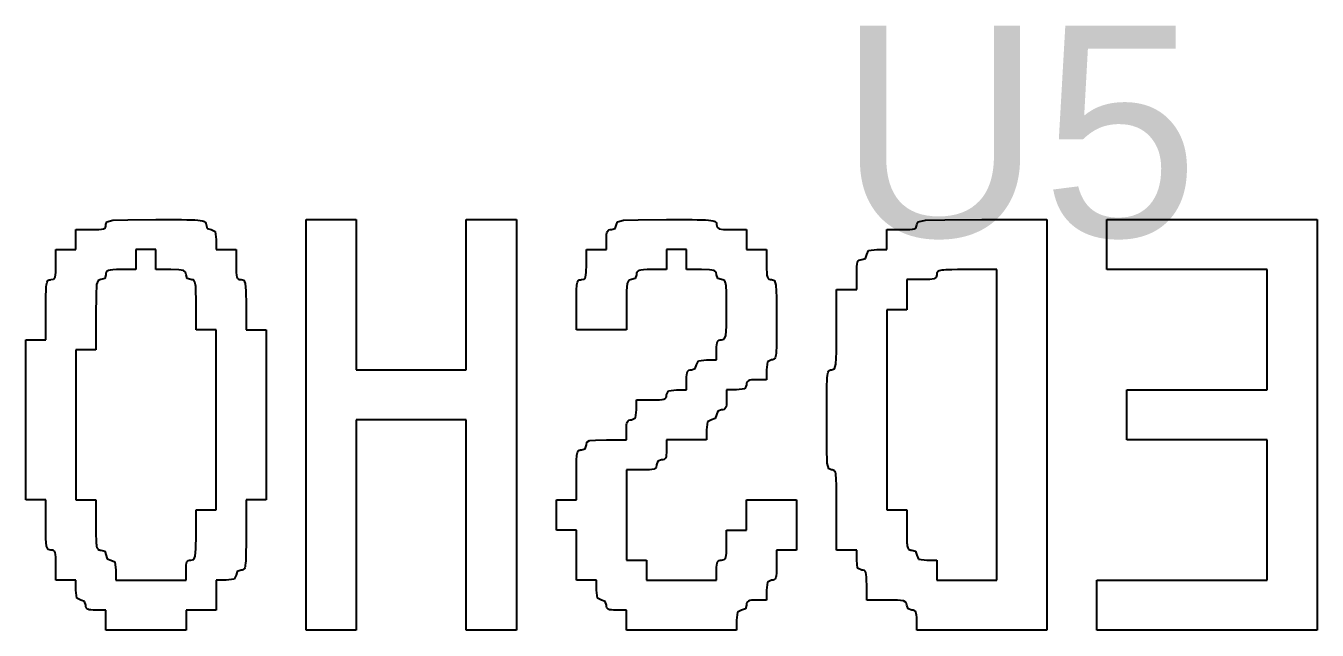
# Model space of a CAD drawing. Header units: millimetres. Extents: x 1.5 to 5.45, y 1.5 to 5.45.
# Drawn here: x 3.1867 to 3.4622, y 4.6185 to 4.7475 of the extents above; entities that cross this region are included whole.
import ezdxf

# ---------------------------------------------------------------- set-up
doc = ezdxf.new("R2010")
doc.units = ezdxf.units.MM
doc.header["$MEASUREMENT"] = 0
doc.layers.add('BottomOverlay', color=54, linetype='Continuous')
doc.layers.add('TopOverlay', color=2, linetype='Continuous')

# ---------------------------------------------------------------- blocks, each defined once
blk = doc.blocks.new('NATALIE_HEART_FIRE_4')
at = {"layer": 'BottomOverlay'}
for p, q in [((-0.05259, 0.11473), (-0.05259, 0.119)), ((-0.05259, 0.119), (-0.04939, 0.119)), ((-0.04939, 0.119), (-0.04843, 0.11901)), ((-0.04843, 0.11901), (-0.04769, 0.11904)), ((-0.04769, 0.11904), (-0.04713, 0.11909)), ((-0.04713, 0.11909), (-0.04672, 0.11918)), ((-0.04672, 0.11918), (-0.04645, 0.11932)), ((-0.04645, 0.11932), (-0.04629, 0.11951)), ((-0.04629, 0.11951), (-0.04621, 0.11976)), ((-0.04621, 0.11976), (-0.04619, 0.12007)), ((-0.04619, 0.12007), (-0.04597, 0.12068)), ((-0.04597, 0.12068), (-0.04472, 0.121)), ((-0.04472, 0.121), (-0.04153, 0.12112)), ((-0.04153, 0.12112), (-0.03551, 0.12114)), ((-0.03551, 0.12114), (-0.03286, 0.12114)), ((-0.03286, 0.12114), (-0.03137, 0.12114)), ((-0.03137, 0.12114), (-0.03007, 0.12113)), ((-0.03007, 0.12113), (-0.02895, 0.12111)), ((-0.02895, 0.12111), (-0.02801, 0.12109)), ((-0.02801, 0.12109), (-0.02722, 0.12106)), ((-0.02722, 0.12106), (-0.02658, 0.12102)), ((-0.02658, 0.12102), (-0.02606, 0.12097)), ((-0.02606, 0.12097), (-0.02566, 0.1209)), ((-0.02566, 0.1209), (-0.02535, 0.12082)), ((-0.02535, 0.12082), (-0.02513, 0.12073)), ((-0.02513, 0.12073), (-0.02499, 0.12062)), ((-0.02499, 0.12062), (-0.0249, 0.12049)), ((-0.0249, 0.12049), (-0.02485, 0.12034)), ((-0.02485, 0.12034), (-0.02483, 0.12007)), ((-0.02483, 0.12007), (-0.02457, 0.11927)), ((-0.02457, 0.11927), (-0.02377, 0.119)), ((-0.02377, 0.119), (-0.0229, 0.1186)), ((-0.0229, 0.1186), (-0.0227, 0.11687)), ((-0.00348, 0.03349), (-0.00348, 0.12114)), ((-0.00348, 0.12114), (0.00719, 0.12114)), ((0.00719, 0.12114), (0.00719, 0.08908)), ((0.03068, 0.08908), (0.03068, 0.12114)), ((0.03068, 0.12114), (0.04136, 0.12114)), ((0.04136, 0.12114), (0.04136, 0.03349)), ((0.06068, 0.11833), (0.06077, 0.1186)), ((0.06077, 0.1186), (0.06091, 0.1188)), ((0.06091, 0.1188), (0.0611, 0.11892)), ((0.0611, 0.11892), (0.06134, 0.11899)), ((0.06134, 0.11899), (0.06164, 0.119)), ((0.06164, 0.119), (0.06244, 0.11927)), ((0.06244, 0.11927), (0.06271, 0.12007)), ((0.06271, 0.12007), (0.06292, 0.12068)), ((0.06292, 0.12068), (0.06418, 0.121)), ((0.06418, 0.121), (0.06736, 0.12112)), ((0.06736, 0.12112), (0.07338, 0.12114)), ((0.07338, 0.12114), (0.07603, 0.12114)), ((0.07603, 0.12114), (0.07753, 0.12114)), ((0.07753, 0.12114), (0.07883, 0.12113)), ((0.07883, 0.12113), (0.07994, 0.12111)), ((0.07994, 0.12111), (0.08088, 0.12109)), ((0.08088, 0.12109), (0.08167, 0.12106)), ((0.08167, 0.12106), (0.08232, 0.12102)), ((0.08232, 0.12102), (0.08284, 0.12097)), ((0.08284, 0.12097), (0.08324, 0.1209)), ((0.08324, 0.1209), (0.08354, 0.12082)), ((0.08354, 0.12082), (0.08376, 0.12073)), ((0.08376, 0.12073), (0.08391, 0.12062)), ((0.08391, 0.12062), (0.084, 0.12049)), ((0.084, 0.12049), (0.08404, 0.12034)), ((0.08404, 0.12034), (0.08406, 0.12007)), ((0.08406, 0.12007), (0.08416, 0.11951)), ((0.08416, 0.11951), (0.08459, 0.11918)), ((0.08459, 0.11918), (0.08556, 0.11904)), ((0.08556, 0.11904), (0.08726, 0.119)), ((0.08726, 0.119), (0.09047, 0.119)), ((0.09047, 0.119), (0.09047, 0.11473)), ((0.12036, 0.11473), (0.12036, 0.119)), ((0.12036, 0.119), (0.12356, 0.119)), ((0.12356, 0.119), (0.12452, 0.11901)), ((0.12452, 0.11901), (0.12526, 0.11904)), ((0.12526, 0.11904), (0.12583, 0.11909)), ((0.12583, 0.11909), (0.12623, 0.11918)), ((0.12623, 0.11918), (0.1265, 0.11932)), ((0.1265, 0.11932), (0.12666, 0.11951)), ((0.12666, 0.11951), (0.12674, 0.11976)), ((0.12674, 0.11976), (0.12676, 0.12007)), ((0.12676, 0.12007), (0.12703, 0.12068)), ((0.12703, 0.12068), (0.12863, 0.121)), ((0.12863, 0.121), (0.13277, 0.12112)), ((0.13277, 0.12112), (0.14064, 0.12114)), ((0.14064, 0.12114), (0.15452, 0.12114)), ((0.15452, 0.12114), (0.15452, 0.03349)), ((0.16733, 0.11045), (0.16733, 0.12114)), ((0.16733, 0.12114), (0.21217, 0.12114)), ((0.21217, 0.12114), (0.21217, 0.03349)), ((-0.0227, 0.11687), (-0.0227, 0.11473)), ((0.06057, 0.11687), (0.06058, 0.11747)), ((0.06057, 0.11473), (0.06057, 0.11687)), ((0.06058, 0.11747), (0.06061, 0.11795)), ((0.06061, 0.11795), (0.06068, 0.11833)), ((-0.05686, 0.11152), (-0.05686, 0.11473)), ((-0.05686, 0.11473), (-0.05259, 0.11473)), ((-0.03551, 0.11473), (-0.03978, 0.11473)), ((-0.03978, 0.11473), (-0.03978, 0.11473)), ((-0.03978, 0.11473), (-0.03978, 0.11045)), ((-0.03551, 0.11045), (-0.03551, 0.11473)), ((-0.03551, 0.11473), (-0.03551, 0.11473)), ((-0.0227, 0.11473), (-0.01843, 0.11473)), ((-0.01843, 0.11473), (-0.01843, 0.11152)), ((0.0563, 0.11152), (0.0563, 0.11473)), ((0.0563, 0.11473), (0.06057, 0.11473)), ((0.07765, 0.11473), (0.07338, 0.11473)), ((0.07338, 0.11473), (0.07338, 0.11045)), ((0.07765, 0.11045), (0.07765, 0.11473)), ((0.09047, 0.11473), (0.09474, 0.11473)), ((0.09474, 0.11473), (0.09474, 0.11152)), ((0.11582, 0.11286), (0.11609, 0.11366)), ((0.11609, 0.11366), (0.11649, 0.11453)), ((0.11649, 0.11453), (0.11822, 0.11473)), ((0.11822, 0.11473), (0.12036, 0.11473)), ((-0.0569, 0.10982), (-0.05686, 0.11152)), ((-0.04565, 0.11028), (-0.04592, 0.11014)), ((-0.04525, 0.11037), (-0.04565, 0.11028)), ((-0.04565, 0.11028), (-0.04565, 0.11028)), ((-0.04469, 0.11042), (-0.04525, 0.11037)), ((-0.04525, 0.11037), (-0.04525, 0.11037)), ((-0.04394, 0.11045), (-0.04469, 0.11042)), ((-0.04469, 0.11042), (-0.04469, 0.11042)), ((-0.04298, 0.11045), (-0.04394, 0.11045)), ((-0.04394, 0.11045), (-0.04394, 0.11045)), ((-0.03978, 0.11045), (-0.04298, 0.11045)), ((-0.04298, 0.11045), (-0.04298, 0.11045)), ((-0.03978, 0.11045), (-0.03978, 0.11045)), ((-0.03231, 0.11045), (-0.03551, 0.11045)), ((-0.03551, 0.11045), (-0.03551, 0.11045)), ((-0.03061, 0.11042), (-0.03231, 0.11045)), ((-0.03231, 0.11045), (-0.03231, 0.11045)), ((-0.02964, 0.11028), (-0.03061, 0.11042)), ((-0.03061, 0.11042), (-0.03061, 0.11042)), ((-0.02921, 0.10995), (-0.02964, 0.11028)), ((-0.02964, 0.11028), (-0.02964, 0.11028)), ((-0.01843, 0.11152), (-0.01842, 0.11057)), ((-0.01842, 0.11057), (-0.0184, 0.10982)), ((0.05627, 0.10982), (0.0563, 0.11152)), ((0.06751, 0.11028), (0.06724, 0.11014)), ((0.06792, 0.11037), (0.06751, 0.11028)), ((0.06848, 0.11042), (0.06792, 0.11037)), ((0.06923, 0.11045), (0.06848, 0.11042)), ((0.07018, 0.11045), (0.06923, 0.11045)), ((0.07338, 0.11045), (0.07018, 0.11045)), ((0.08086, 0.11045), (0.07765, 0.11045)), ((0.08256, 0.11042), (0.08086, 0.11045)), ((0.08353, 0.11028), (0.08256, 0.11042)), ((0.08396, 0.10995), (0.08353, 0.11028)), ((0.09474, 0.11152), (0.09474, 0.11057)), ((0.09474, 0.11057), (0.09477, 0.10982)), ((0.11395, 0.10938), (0.11396, 0.11034)), ((0.11396, 0.11034), (0.11399, 0.11109)), ((0.11399, 0.11109), (0.11404, 0.11165)), ((0.11404, 0.11165), (0.11413, 0.11206)), ((0.11413, 0.11206), (0.11427, 0.11233)), ((0.11427, 0.11233), (0.11445, 0.11249)), ((0.11445, 0.11249), (0.1147, 0.11257)), ((0.1147, 0.11257), (0.11502, 0.11259)), ((0.11502, 0.11259), (0.11582, 0.11286)), ((0.13157, 0.1102), (0.13138, 0.11013)), ((0.13182, 0.11027), (0.13157, 0.1102)), ((0.13157, 0.1102), (0.13157, 0.1102)), ((0.13214, 0.11032), (0.13182, 0.11027)), ((0.13182, 0.11027), (0.13182, 0.11027)), ((0.13253, 0.11037), (0.13214, 0.11032)), ((0.13214, 0.11032), (0.13214, 0.11032)), ((0.133, 0.1104), (0.13253, 0.11037)), ((0.13253, 0.11037), (0.13253, 0.11037)), ((0.13357, 0.11042), (0.133, 0.1104)), ((0.133, 0.1104), (0.133, 0.1104)), ((0.13423, 0.11044), (0.13357, 0.11042)), ((0.13357, 0.11042), (0.13357, 0.11042)), ((0.13543, 0.11045), (0.13423, 0.11044)), ((0.13423, 0.11044), (0.13423, 0.11044)), ((0.13689, 0.11045), (0.13543, 0.11045)), ((0.13543, 0.11045), (0.13543, 0.11045)), ((0.14385, 0.11045), (0.13689, 0.11045)), ((0.13689, 0.11045), (0.13689, 0.11045)), ((0.14385, 0.04418), (0.14385, 0.11045)), ((0.14385, 0.11045), (0.14385, 0.11045)), ((0.2015, 0.11045), (0.16733, 0.11045)), ((0.2015, 0.0848), (0.2015, 0.11045)), ((-0.05887, 0.10721), (-0.05881, 0.10753)), ((-0.05881, 0.10753), (-0.05875, 0.10778)), ((-0.05875, 0.10778), (-0.05867, 0.10797)), ((-0.05867, 0.10797), (-0.05858, 0.10811)), ((-0.05858, 0.10811), (-0.05847, 0.10821)), ((-0.05847, 0.10821), (-0.05827, 0.10829)), ((-0.05827, 0.10829), (-0.05802, 0.10831)), ((-0.05802, 0.10831), (-0.05793, 0.10832)), ((-0.05793, 0.10832), (-0.05736, 0.10842)), ((-0.05736, 0.10842), (-0.05704, 0.10885)), ((-0.05704, 0.10885), (-0.0569, 0.10982)), ((-0.04785, 0.10815), (-0.04817, 0.10725)), ((-0.04725, 0.10832), (-0.04785, 0.10815)), ((-0.04785, 0.10815), (-0.04785, 0.10815)), ((-0.04645, 0.10858), (-0.04725, 0.10832)), ((-0.04725, 0.10832), (-0.04725, 0.10832)), ((-0.04619, 0.10938), (-0.04645, 0.10858)), ((-0.04645, 0.10858), (-0.04645, 0.10858)), ((-0.04617, 0.1097), (-0.04619, 0.10938)), ((-0.04619, 0.10938), (-0.04619, 0.10938)), ((-0.04609, 0.10995), (-0.04617, 0.1097)), ((-0.04617, 0.1097), (-0.04617, 0.1097)), ((-0.04592, 0.11014), (-0.04609, 0.10995)), ((-0.04609, 0.10995), (-0.04609, 0.10995)), ((-0.04592, 0.11014), (-0.04592, 0.11014)), ((-0.0291, 0.10938), (-0.02921, 0.10995)), ((-0.02921, 0.10995), (-0.02921, 0.10995)), ((-0.02884, 0.10858), (-0.0291, 0.10938)), ((-0.0291, 0.10938), (-0.0291, 0.10938)), ((-0.02804, 0.10832), (-0.02884, 0.10858)), ((-0.02884, 0.10858), (-0.02884, 0.10858)), ((-0.02786, 0.10831), (-0.02804, 0.10832)), ((-0.02804, 0.10832), (-0.02804, 0.10832)), ((-0.02771, 0.10829), (-0.02786, 0.10831)), ((-0.02786, 0.10831), (-0.02786, 0.10831)), ((-0.02757, 0.10825), (-0.02771, 0.10829)), ((-0.02771, 0.10829), (-0.02771, 0.10829)), ((-0.02745, 0.10818), (-0.02757, 0.10825)), ((-0.02757, 0.10825), (-0.02757, 0.10825)), ((-0.02735, 0.10808), (-0.02745, 0.10818)), ((-0.02745, 0.10818), (-0.02745, 0.10818)), ((-0.02726, 0.10794), (-0.02735, 0.10808)), ((-0.02735, 0.10808), (-0.02735, 0.10808)), ((-0.02719, 0.10775), (-0.02726, 0.10794)), ((-0.02726, 0.10794), (-0.02726, 0.10794)), ((-0.02713, 0.10751), (-0.02719, 0.10775)), ((-0.02719, 0.10775), (-0.02719, 0.10775)), ((-0.02708, 0.10722), (-0.02713, 0.10751)), ((-0.02713, 0.10751), (-0.02713, 0.10751)), ((-0.0184, 0.10982), (-0.01834, 0.10926)), ((-0.01834, 0.10926), (-0.01825, 0.10885)), ((-0.01825, 0.10885), (-0.01812, 0.10858)), ((-0.01812, 0.10858), (-0.01793, 0.10842)), ((-0.01793, 0.10842), (-0.01768, 0.10834)), ((-0.01768, 0.10834), (-0.01736, 0.10832)), ((-0.01736, 0.10832), (-0.01678, 0.10818)), ((-0.01678, 0.10818), (-0.01646, 0.10751)), ((-0.01646, 0.10751), (-0.01632, 0.10591)), ((0.05428, 0.10722), (0.05433, 0.10751)), ((0.05433, 0.10751), (0.05439, 0.10775)), ((0.05439, 0.10775), (0.05446, 0.10794)), ((0.05446, 0.10794), (0.05455, 0.10808)), ((0.05455, 0.10808), (0.05465, 0.10818)), ((0.05465, 0.10818), (0.05477, 0.10825)), ((0.05477, 0.10825), (0.0549, 0.10829)), ((0.0549, 0.10829), (0.05506, 0.10831)), ((0.05506, 0.10831), (0.05523, 0.10832)), ((0.05523, 0.10832), (0.0558, 0.10842)), ((0.0558, 0.10842), (0.05612, 0.10885)), ((0.05612, 0.10885), (0.05627, 0.10982)), ((0.065, 0.10751), (0.06487, 0.10591)), ((0.06532, 0.10818), (0.065, 0.10751)), ((0.06591, 0.10832), (0.06532, 0.10818)), ((0.06671, 0.10858), (0.06591, 0.10832)), ((0.06698, 0.10938), (0.06671, 0.10858)), ((0.067, 0.1097), (0.06698, 0.10938)), ((0.06708, 0.10995), (0.067, 0.1097)), ((0.06724, 0.11014), (0.06708, 0.10995)), ((0.08406, 0.10938), (0.08396, 0.10995)), ((0.08433, 0.10858), (0.08406, 0.10938)), ((0.08513, 0.10832), (0.08433, 0.10858)), ((0.08539, 0.1083), (0.08513, 0.10832)), ((0.0856, 0.10824), (0.08539, 0.1083)), ((0.08572, 0.10817), (0.0856, 0.10824)), ((0.08582, 0.10805), (0.08572, 0.10817)), ((0.08591, 0.10788), (0.08582, 0.10805)), ((0.08598, 0.10766), (0.08591, 0.10788)), ((0.08604, 0.10738), (0.08598, 0.10766)), ((0.09477, 0.10982), (0.09482, 0.10926)), ((0.09482, 0.10926), (0.09491, 0.10885)), ((0.09491, 0.10885), (0.09505, 0.10858)), ((0.09505, 0.10858), (0.09524, 0.10842)), ((0.09524, 0.10842), (0.09549, 0.10834)), ((0.09549, 0.10834), (0.0958, 0.10832)), ((0.0958, 0.10832), (0.0964, 0.10813)), ((0.0964, 0.10813), (0.09672, 0.10711)), ((0.11395, 0.10618), (0.11395, 0.10938)), ((0.12783, 0.10832), (0.12463, 0.10832)), ((0.12463, 0.10832), (0.12463, 0.10832)), ((0.12463, 0.10832), (0.12463, 0.1019)), ((0.12953, 0.10835), (0.12783, 0.10832)), ((0.12783, 0.10832), (0.12783, 0.10832)), ((0.1305, 0.10849), (0.12953, 0.10835)), ((0.12953, 0.10835), (0.12953, 0.10835)), ((0.13093, 0.10882), (0.1305, 0.10849)), ((0.1305, 0.10849), (0.1305, 0.10849)), ((0.13103, 0.10938), (0.13093, 0.10882)), ((0.13093, 0.10882), (0.13093, 0.10882)), ((0.13104, 0.10948), (0.13103, 0.10938)), ((0.13103, 0.10938), (0.13103, 0.10938)), ((0.13106, 0.10972), (0.13104, 0.10948)), ((0.13104, 0.10948), (0.13104, 0.10948)), ((0.13114, 0.10992), (0.13106, 0.10972)), ((0.13106, 0.10972), (0.13106, 0.10972)), ((0.13124, 0.11003), (0.13114, 0.10992)), ((0.13114, 0.10992), (0.13114, 0.10992)), ((0.13138, 0.11013), (0.13124, 0.11003)), ((0.13124, 0.11003), (0.13124, 0.11003)), ((0.13138, 0.11013), (0.13138, 0.11013)), ((-0.05899, 0.10392), (-0.05898, 0.10512)), ((-0.05898, 0.10512), (-0.05896, 0.10578)), ((-0.05896, 0.10578), (-0.05894, 0.10635)), ((-0.05894, 0.10635), (-0.05891, 0.10682)), ((-0.05891, 0.10682), (-0.05887, 0.10721)), ((-0.0483, 0.10501), (-0.04832, 0.10083)), ((-0.04817, 0.10725), (-0.0483, 0.10501)), ((-0.0483, 0.10501), (-0.0483, 0.10501)), ((-0.04817, 0.10725), (-0.04817, 0.10725)), ((-0.02704, 0.10685), (-0.02708, 0.10722)), ((-0.02708, 0.10722), (-0.02708, 0.10722)), ((-0.02702, 0.10642), (-0.02704, 0.10685)), ((-0.02704, 0.10685), (-0.02704, 0.10685)), ((-0.027, 0.10591), (-0.02702, 0.10642)), ((-0.02702, 0.10642), (-0.02702, 0.10642)), ((-0.02698, 0.10532), (-0.027, 0.10591)), ((-0.027, 0.10591), (-0.027, 0.10591)), ((-0.02697, 0.10463), (-0.02698, 0.10532)), ((-0.02698, 0.10532), (-0.02698, 0.10532)), ((-0.01632, 0.10591), (-0.0163, 0.10297)), ((0.05417, 0.10463), (0.05418, 0.10532)), ((0.05418, 0.10532), (0.05419, 0.10591)), ((0.05419, 0.10591), (0.05421, 0.10642)), ((0.05421, 0.10642), (0.05424, 0.10685)), ((0.05424, 0.10685), (0.05428, 0.10722)), ((0.06487, 0.10591), (0.06484, 0.10297)), ((0.08609, 0.10703), (0.08604, 0.10738)), ((0.08612, 0.10659), (0.08609, 0.10703)), ((0.08615, 0.10607), (0.08612, 0.10659)), ((0.08617, 0.10546), (0.08615, 0.10607)), ((0.08618, 0.10474), (0.08617, 0.10546)), ((0.08619, 0.10346), (0.08618, 0.10474)), ((0.09672, 0.10711), (0.09685, 0.10456)), ((0.10968, 0.09763), (0.10968, 0.10618)), ((0.10968, 0.10618), (0.11395, 0.10618)), ((-0.059, 0.10245), (-0.05899, 0.10392)), ((-0.059, 0.09549), (-0.059, 0.10245)), ((-0.02697, 0.10385), (-0.02697, 0.10463)), ((-0.02697, 0.10463), (-0.02697, 0.10463)), ((-0.02697, 0.10297), (-0.02697, 0.10385)), ((-0.02697, 0.10385), (-0.02697, 0.10385)), ((-0.02697, 0.09763), (-0.02697, 0.10297)), ((-0.02697, 0.10297), (-0.02697, 0.10297)), ((-0.0163, 0.10297), (-0.0163, 0.09763)), ((0.05417, 0.10385), (0.05417, 0.10463)), ((0.05417, 0.10297), (0.05417, 0.10385)), ((0.05417, 0.09763), (0.05417, 0.10297)), ((0.06484, 0.10297), (0.06484, 0.09763)), ((0.08619, 0.1019), (0.08619, 0.10346)), ((0.09685, 0.10456), (0.09687, 0.09977)), ((-0.04832, 0.10083), (-0.04832, 0.10083)), ((-0.04832, 0.10083), (-0.04832, 0.09335)), ((0.08617, 0.09835), (0.08619, 0.1019)), ((0.09687, 0.09977), (0.09687, 0.09766)), ((0.12463, 0.1019), (0.12036, 0.1019)), ((0.12036, 0.1019), (0.12036, 0.1019)), ((0.12036, 0.1019), (0.12036, 0.05915)), ((0.12463, 0.1019), (0.12463, 0.1019)), ((-0.0227, 0.09763), (-0.02697, 0.09763)), ((-0.02697, 0.09763), (-0.02697, 0.09763)), ((-0.0227, 0.05915), (-0.0227, 0.09763)), ((-0.0227, 0.09763), (-0.0227, 0.09763)), ((-0.0163, 0.09763), (-0.01202, 0.09763)), ((-0.01202, 0.09763), (-0.01202, 0.06129)), ((0.06484, 0.09763), (0.05417, 0.09763)), ((0.08572, 0.09564), (0.08604, 0.09643)), ((0.08604, 0.09643), (0.08617, 0.09835)), ((0.09686, 0.09647), (0.09685, 0.09543)), ((0.09687, 0.09766), (0.09686, 0.09647)), ((0.10966, 0.09283), (0.10968, 0.09763)), ((-0.06327, 0.06129), (-0.06327, 0.09549)), ((-0.06327, 0.09549), (-0.059, 0.09549)), ((0.08406, 0.09335), (0.08407, 0.09396)), ((0.08407, 0.09396), (0.0841, 0.09444)), ((0.0841, 0.09444), (0.08416, 0.09481)), ((0.08416, 0.09481), (0.08426, 0.09509)), ((0.08426, 0.09509), (0.0844, 0.09528)), ((0.0844, 0.09528), (0.08459, 0.09541)), ((0.08459, 0.09541), (0.08483, 0.09547)), ((0.08483, 0.09547), (0.08513, 0.09549)), ((0.08513, 0.09549), (0.08572, 0.09564)), ((0.09682, 0.09379), (0.09679, 0.09316)), ((0.09684, 0.09454), (0.09682, 0.09379)), ((0.09685, 0.09543), (0.09684, 0.09454)), ((-0.04832, 0.09335), (-0.05259, 0.09335)), ((-0.05259, 0.09335), (-0.05259, 0.09335)), ((-0.05259, 0.09335), (-0.05259, 0.06129)), ((-0.04832, 0.09335), (-0.04832, 0.09335)), ((0.07979, 0.09015), (0.08019, 0.09101)), ((0.08019, 0.09101), (0.08192, 0.09121)), ((0.08192, 0.09121), (0.08406, 0.09121)), ((0.08406, 0.09121), (0.08406, 0.09335)), ((0.0958, 0.09121), (0.09494, 0.09081)), ((0.09598, 0.09122), (0.0958, 0.09121)), ((0.09622, 0.09127), (0.09598, 0.09122)), ((0.09634, 0.09134), (0.09622, 0.09127)), ((0.09646, 0.09147), (0.09634, 0.09134)), ((0.09655, 0.09164), (0.09646, 0.09147)), ((0.09663, 0.09189), (0.09655, 0.09164)), ((0.09669, 0.09222), (0.09663, 0.09189)), ((0.09675, 0.09264), (0.09669, 0.09222)), ((0.09679, 0.09316), (0.09675, 0.09264)), ((0.10953, 0.09028), (0.10966, 0.09283)), ((0.00719, 0.08908), (0.03068, 0.08908)), ((0.0777, 0.08802), (0.07776, 0.0884)), ((0.07776, 0.0884), (0.07785, 0.08868)), ((0.07785, 0.08868), (0.07799, 0.08887)), ((0.07799, 0.08887), (0.07818, 0.08899)), ((0.07818, 0.08899), (0.07842, 0.08906)), ((0.07842, 0.08906), (0.07872, 0.08908)), ((0.07872, 0.08908), (0.07952, 0.08934)), ((0.07952, 0.08934), (0.07979, 0.09015)), ((0.09494, 0.09081), (0.09474, 0.08908)), ((0.09474, 0.08908), (0.09474, 0.08694)), ((0.10772, 0.08785), (0.10779, 0.08826)), ((0.10779, 0.08826), (0.10786, 0.08856)), ((0.10786, 0.08856), (0.10796, 0.08878)), ((0.10796, 0.08878), (0.10807, 0.08893)), ((0.10807, 0.08893), (0.1082, 0.08901)), ((0.1082, 0.08901), (0.10835, 0.08906)), ((0.10835, 0.08906), (0.10861, 0.08908)), ((0.10861, 0.08908), (0.10921, 0.08926)), ((0.10921, 0.08926), (0.10953, 0.09028)), ((0.07765, 0.08694), (0.07766, 0.08754)), ((0.07765, 0.0848), (0.07765, 0.08694)), ((0.07766, 0.08754), (0.0777, 0.08802)), ((0.09047, 0.08587), (0.09007, 0.085)), ((0.09048, 0.08617), (0.09047, 0.08587)), ((0.09055, 0.08641), (0.09048, 0.08617)), ((0.09067, 0.0866), (0.09055, 0.08641)), ((0.09087, 0.08674), (0.09067, 0.0866)), ((0.09114, 0.08684), (0.09087, 0.08674)), ((0.09152, 0.0869), (0.09114, 0.08684)), ((0.092, 0.08693), (0.09152, 0.0869)), ((0.0926, 0.08694), (0.092, 0.08693)), ((0.09474, 0.08694), (0.0926, 0.08694)), ((0.10758, 0.08495), (0.1076, 0.0859)), ((0.1076, 0.0859), (0.10763, 0.08669)), ((0.10763, 0.08669), (0.10767, 0.08733)), ((0.10767, 0.08733), (0.10772, 0.08785)), ((0.06698, 0.08052), (0.06698, 0.08266)), ((0.06698, 0.08266), (0.07018, 0.08266)), ((0.07018, 0.08266), (0.07114, 0.08267)), ((0.07114, 0.08267), (0.07188, 0.0827)), ((0.07188, 0.0827), (0.07245, 0.08275)), ((0.07245, 0.08275), (0.07285, 0.08284)), ((0.07285, 0.08284), (0.07312, 0.08298)), ((0.07312, 0.08298), (0.07328, 0.08316)), ((0.07328, 0.08316), (0.07336, 0.08341)), ((0.07336, 0.08341), (0.07338, 0.08373)), ((0.07338, 0.08373), (0.07378, 0.0846)), ((0.07378, 0.0846), (0.07552, 0.0848)), ((0.07552, 0.0848), (0.07765, 0.0848)), ((0.08833, 0.0848), (0.08619, 0.0848)), ((0.08619, 0.0848), (0.08619, 0.08266)), ((0.08619, 0.08266), (0.08619, 0.08206)), ((0.09007, 0.085), (0.08833, 0.0848)), ((0.10755, 0.08254), (0.10756, 0.08384)), ((0.10756, 0.08384), (0.10758, 0.08495)), ((0.1716, 0.07411), (0.1716, 0.0848)), ((0.1716, 0.0848), (0.2015, 0.0848)), ((0.06678, 0.07879), (0.06698, 0.08052)), ((0.08433, 0.08026), (0.08379, 0.07866)), ((0.08513, 0.08052), (0.08433, 0.08026)), ((0.08543, 0.08054), (0.08513, 0.08052)), ((0.08567, 0.08061), (0.08543, 0.08054)), ((0.08586, 0.08073), (0.08567, 0.08061)), ((0.08599, 0.08093), (0.08586, 0.08073)), ((0.08609, 0.0812), (0.08599, 0.08093)), ((0.08615, 0.08158), (0.08609, 0.0812)), ((0.08619, 0.08206), (0.08615, 0.08158)), ((0.10755, 0.08104), (0.10755, 0.08254)), ((0.10755, 0.07839), (0.10755, 0.08104)), ((0.03068, 0.07839), (0.00719, 0.07839)), ((0.00719, 0.07839), (0.00719, 0.03349)), ((0.03068, 0.03349), (0.03068, 0.07839)), ((0.06485, 0.07685), (0.06488, 0.07734)), ((0.06488, 0.07734), (0.06495, 0.07771)), ((0.06495, 0.07771), (0.06504, 0.07799)), ((0.06504, 0.07799), (0.06518, 0.07818)), ((0.06518, 0.07818), (0.06537, 0.0783)), ((0.06537, 0.0783), (0.06561, 0.07837)), ((0.06561, 0.07837), (0.06591, 0.07839)), ((0.06591, 0.07839), (0.06678, 0.07879)), ((0.08212, 0.07799), (0.08192, 0.07625)), ((0.08299, 0.07839), (0.08212, 0.07799)), ((0.08379, 0.07866), (0.08299, 0.07839)), ((0.10757, 0.07236), (0.10755, 0.07839)), ((0.06484, 0.07625), (0.06485, 0.07685)), ((0.06484, 0.07411), (0.06484, 0.07625)), ((0.08192, 0.07625), (0.08192, 0.07411)), ((0.05446, 0.0716), (0.05455, 0.07174)), ((0.05455, 0.07174), (0.05465, 0.07184)), ((0.05465, 0.07184), (0.05477, 0.07191)), ((0.05477, 0.07191), (0.0549, 0.07195)), ((0.0549, 0.07195), (0.05506, 0.07197)), ((0.05506, 0.07197), (0.05523, 0.07197)), ((0.05523, 0.07197), (0.05604, 0.07224)), ((0.05604, 0.07224), (0.0563, 0.07304)), ((0.0563, 0.07304), (0.05642, 0.07362)), ((0.05642, 0.07362), (0.05697, 0.07395)), ((0.05697, 0.07395), (0.05825, 0.07408)), ((0.05825, 0.07408), (0.06057, 0.07411)), ((0.06057, 0.07411), (0.06484, 0.07411)), ((0.07338, 0.07197), (0.07337, 0.07137)), ((0.08192, 0.07411), (0.07338, 0.07411)), ((0.07338, 0.07411), (0.07338, 0.07197)), ((0.10769, 0.06917), (0.10757, 0.07236)), ((0.2015, 0.07411), (0.1716, 0.07411)), ((0.2015, 0.04418), (0.2015, 0.07411)), ((0.05417, 0.06829), (0.05418, 0.06898)), ((0.05418, 0.06898), (0.05419, 0.06957)), ((0.05419, 0.06957), (0.05421, 0.07008)), ((0.05421, 0.07008), (0.05424, 0.07051)), ((0.05424, 0.07051), (0.05428, 0.07087)), ((0.05428, 0.07087), (0.05433, 0.07117)), ((0.05433, 0.07117), (0.05439, 0.07141)), ((0.05439, 0.07141), (0.05446, 0.0716)), ((0.07152, 0.06957), (0.07125, 0.06877)), ((0.07232, 0.06984), (0.07152, 0.06957)), ((0.07262, 0.06986), (0.07232, 0.06984)), ((0.07286, 0.06992), (0.07262, 0.06986)), ((0.07304, 0.07004), (0.07286, 0.06992)), ((0.07318, 0.07024), (0.07304, 0.07004)), ((0.07328, 0.07052), (0.07318, 0.07024)), ((0.07334, 0.07089), (0.07328, 0.07052)), ((0.07337, 0.07137), (0.07334, 0.07089)), ((0.10801, 0.06792), (0.10769, 0.06917)), ((0.05417, 0.06751), (0.05417, 0.06829)), ((0.05417, 0.06663), (0.05417, 0.06751)), ((0.05417, 0.06129), (0.05417, 0.06663)), ((0.06805, 0.0677), (0.06484, 0.0677)), ((0.06484, 0.0677), (0.06484, 0.04846)), ((0.06975, 0.06773), (0.06805, 0.0677)), ((0.07072, 0.06788), (0.06975, 0.06773)), ((0.07115, 0.0682), (0.07072, 0.06788)), ((0.07125, 0.06877), (0.07115, 0.0682)), ((0.10861, 0.0677), (0.10801, 0.06792)), ((0.10871, 0.0677), (0.10861, 0.0677)), ((0.10895, 0.06767), (0.10871, 0.0677)), ((0.10909, 0.06761), (0.10895, 0.06767)), ((0.10921, 0.06752), (0.10909, 0.06761)), ((0.10932, 0.06737), (0.10921, 0.06752)), ((0.1094, 0.06715), (0.10932, 0.06737)), ((0.10947, 0.06687), (0.1094, 0.06715)), ((0.10953, 0.0665), (0.10947, 0.06687)), ((0.10958, 0.06603), (0.10953, 0.0665)), ((0.10961, 0.06545), (0.10958, 0.06603)), ((0.10964, 0.06476), (0.10961, 0.06545)), ((0.10966, 0.06394), (0.10964, 0.06476)), ((0.10967, 0.06298), (0.10966, 0.06394)), ((-0.059, 0.06129), (-0.06327, 0.06129)), ((-0.059, 0.05594), (-0.059, 0.06129)), ((-0.05259, 0.06129), (-0.05259, 0.06129)), ((-0.05259, 0.06129), (-0.04832, 0.06129)), ((-0.04832, 0.06129), (-0.04832, 0.06129)), ((-0.04832, 0.06129), (-0.04832, 0.05594)), ((-0.01202, 0.06129), (-0.0163, 0.06129)), ((-0.0163, 0.06129), (-0.0163, 0.05316)), ((0.0499, 0.05487), (0.0499, 0.06129)), ((0.0499, 0.06129), (0.05417, 0.06129)), ((0.09047, 0.05487), (0.09047, 0.06129)), ((0.09047, 0.06129), (0.10114, 0.06129)), ((0.10114, 0.06129), (0.10114, 0.0506)), ((0.10968, 0.06187), (0.10967, 0.06298)), ((0.10968, 0.05989), (0.10968, 0.06187)), ((-0.02697, 0.0538), (-0.02697, 0.05915)), ((-0.02697, 0.05915), (-0.02697, 0.05915)), ((-0.02697, 0.05915), (-0.0227, 0.05915)), ((-0.0227, 0.05915), (-0.0227, 0.05915)), ((0.10968, 0.0506), (0.10968, 0.05989)), ((0.12036, 0.05915), (0.12036, 0.05915)), ((0.12036, 0.05915), (0.12463, 0.05915)), ((0.12463, 0.05915), (0.12463, 0.05915)), ((0.12463, 0.05915), (0.12463, 0.05487)), ((-0.05897, 0.053), (-0.059, 0.05594)), ((-0.04832, 0.05594), (-0.04832, 0.05594)), ((-0.04832, 0.05594), (-0.04832, 0.05506)), ((-0.05884, 0.0514), (-0.05897, 0.053)), ((-0.04832, 0.05506), (-0.04832, 0.05506)), ((-0.04832, 0.05506), (-0.04832, 0.05428)), ((-0.04832, 0.05428), (-0.04832, 0.05428)), ((-0.04832, 0.05428), (-0.04831, 0.0536)), ((-0.04831, 0.0536), (-0.04831, 0.0536)), ((-0.04831, 0.0536), (-0.0483, 0.053)), ((-0.0483, 0.053), (-0.0483, 0.053)), ((-0.0483, 0.053), (-0.04828, 0.05249)), ((-0.04828, 0.05249), (-0.04828, 0.05249)), ((-0.04828, 0.05249), (-0.04825, 0.05206)), ((-0.027, 0.05086), (-0.02697, 0.0538)), ((-0.02697, 0.0538), (-0.02697, 0.0538)), ((-0.0163, 0.05316), (-0.0163, 0.05144)), ((0.05417, 0.05487), (0.0499, 0.05487)), ((0.05417, 0.04418), (0.05417, 0.05487)), ((0.08619, 0.05167), (0.08619, 0.05487)), ((0.08619, 0.05487), (0.09047, 0.05487)), ((0.12463, 0.05487), (0.12463, 0.05487)), ((0.12463, 0.05487), (0.12463, 0.05418)), ((0.12463, 0.05418), (0.12463, 0.05418)), ((0.12463, 0.05418), (0.12463, 0.05356)), ((0.12463, 0.05356), (0.12463, 0.05356)), ((0.12463, 0.05356), (0.12464, 0.05302)), ((0.12464, 0.05302), (0.12464, 0.05302)), ((0.12464, 0.05302), (0.12466, 0.05255)), ((0.12466, 0.05255), (0.12466, 0.05255)), ((0.12466, 0.05255), (0.12468, 0.05214)), ((-0.05852, 0.05073), (-0.05884, 0.0514)), ((-0.05793, 0.0506), (-0.05852, 0.05073)), ((-0.05761, 0.05058), (-0.05793, 0.0506)), ((-0.05736, 0.0505), (-0.05761, 0.05058)), ((-0.05718, 0.05033), (-0.05736, 0.0505)), ((-0.05704, 0.05006), (-0.05718, 0.05033)), ((-0.05695, 0.04966), (-0.05704, 0.05006)), ((-0.0569, 0.04909), (-0.05695, 0.04966)), ((-0.04825, 0.05206), (-0.04825, 0.05206)), ((-0.04825, 0.05206), (-0.04821, 0.0517)), ((-0.04821, 0.0517), (-0.04821, 0.0517)), ((-0.04821, 0.0517), (-0.04816, 0.0514)), ((-0.04816, 0.0514), (-0.04816, 0.0514)), ((-0.04816, 0.0514), (-0.0481, 0.05116)), ((-0.0481, 0.05116), (-0.0481, 0.05116)), ((-0.0481, 0.05116), (-0.04803, 0.05097)), ((-0.04803, 0.05097), (-0.04803, 0.05097)), ((-0.04803, 0.05097), (-0.04794, 0.05083)), ((-0.04794, 0.05083), (-0.04794, 0.05083)), ((-0.04794, 0.05083), (-0.04784, 0.05073)), ((-0.04784, 0.05073), (-0.04784, 0.05073)), ((-0.04784, 0.05073), (-0.04772, 0.05066)), ((-0.04772, 0.05066), (-0.04772, 0.05066)), ((-0.04772, 0.05066), (-0.04759, 0.05062)), ((-0.04759, 0.05062), (-0.04759, 0.05062)), ((-0.04759, 0.05062), (-0.04743, 0.0506)), ((-0.04743, 0.0506), (-0.04743, 0.0506)), ((-0.04743, 0.0506), (-0.04725, 0.0506)), ((-0.04725, 0.0506), (-0.04725, 0.0506)), ((-0.04725, 0.0506), (-0.04645, 0.05033)), ((-0.04645, 0.05033), (-0.04645, 0.05033)), ((-0.04645, 0.05033), (-0.04592, 0.04873)), ((-0.02713, 0.04926), (-0.027, 0.05086)), ((-0.027, 0.05086), (-0.027, 0.05086)), ((-0.01632, 0.04963), (-0.01634, 0.04891)), ((-0.01631, 0.05047), (-0.01632, 0.04963)), ((-0.0163, 0.05144), (-0.01631, 0.05047)), ((0.08602, 0.04899), (0.08616, 0.04996)), ((0.08616, 0.04996), (0.08619, 0.05167)), ((0.10114, 0.0506), (0.09687, 0.0506)), ((0.09687, 0.0506), (0.09687, 0.04739)), ((0.11395, 0.0506), (0.10968, 0.0506)), ((0.11395, 0.04846), (0.11395, 0.0506)), ((0.12468, 0.05214), (0.12468, 0.05214)), ((0.12468, 0.05214), (0.12471, 0.0518)), ((0.12471, 0.0518), (0.12471, 0.0518)), ((0.12471, 0.0518), (0.12475, 0.05151)), ((0.12475, 0.05151), (0.12475, 0.05151)), ((0.12475, 0.05151), (0.1248, 0.05126)), ((0.1248, 0.05126), (0.1248, 0.05126)), ((0.1248, 0.05126), (0.12486, 0.05107)), ((0.12486, 0.05107), (0.12486, 0.05107)), ((0.12486, 0.05107), (0.12493, 0.05092)), ((0.12493, 0.05092), (0.12493, 0.05092)), ((0.12493, 0.05092), (0.12502, 0.0508)), ((0.12502, 0.0508), (0.12502, 0.0508)), ((0.12502, 0.0508), (0.12512, 0.05071)), ((0.12512, 0.05071), (0.12512, 0.05071)), ((0.12512, 0.05071), (0.12523, 0.05066)), ((0.12523, 0.05066), (0.12523, 0.05066)), ((0.12523, 0.05066), (0.12537, 0.05062)), ((0.12537, 0.05062), (0.12537, 0.05062)), ((0.12537, 0.05062), (0.12552, 0.0506)), ((0.12552, 0.0506), (0.12552, 0.0506)), ((0.12552, 0.0506), (0.1257, 0.0506)), ((0.1257, 0.0506), (0.1257, 0.0506)), ((0.1257, 0.0506), (0.1265, 0.05033)), ((0.1265, 0.05033), (0.1265, 0.05033)), ((0.1265, 0.05033), (0.12676, 0.04953)), ((-0.05687, 0.04835), (-0.0569, 0.04909)), ((-0.05686, 0.04739), (-0.05687, 0.04835)), ((-0.05686, 0.04418), (-0.05686, 0.04739)), ((-0.04592, 0.04873), (-0.04592, 0.04873)), ((-0.04592, 0.04873), (-0.04512, 0.04846)), ((-0.04512, 0.04846), (-0.04512, 0.04846)), ((-0.04512, 0.04846), (-0.04425, 0.04806)), ((-0.04425, 0.04806), (-0.04425, 0.04806)), ((-0.04425, 0.04806), (-0.04405, 0.04632)), ((-0.0291, 0.04693), (-0.02906, 0.04741)), ((-0.0291, 0.04632), (-0.0291, 0.04693)), ((-0.0291, 0.04693), (-0.0291, 0.04693)), ((-0.02906, 0.04741), (-0.029, 0.04778)), ((-0.02906, 0.04741), (-0.02906, 0.04741)), ((-0.029, 0.04778), (-0.02891, 0.04806)), ((-0.029, 0.04778), (-0.029, 0.04778)), ((-0.02891, 0.04806), (-0.02877, 0.04825)), ((-0.02891, 0.04806), (-0.02891, 0.04806)), ((-0.02877, 0.04825), (-0.02858, 0.04838)), ((-0.02877, 0.04825), (-0.02877, 0.04825)), ((-0.02858, 0.04838), (-0.02834, 0.04844)), ((-0.02858, 0.04838), (-0.02858, 0.04838)), ((-0.02834, 0.04844), (-0.02804, 0.04846)), ((-0.02834, 0.04844), (-0.02834, 0.04844)), ((-0.02804, 0.04846), (-0.02745, 0.04859)), ((-0.02804, 0.04846), (-0.02804, 0.04846)), ((-0.02745, 0.04859), (-0.02713, 0.04926)), ((-0.02745, 0.04859), (-0.02745, 0.04859)), ((-0.02713, 0.04926), (-0.02713, 0.04926)), ((-0.01651, 0.04706), (-0.01658, 0.04681)), ((-0.01645, 0.04739), (-0.01651, 0.04706)), ((-0.0164, 0.0478), (-0.01645, 0.04739)), ((-0.01636, 0.04831), (-0.0164, 0.0478)), ((-0.01634, 0.04891), (-0.01636, 0.04831)), ((0.06484, 0.04846), (0.06911, 0.04846)), ((0.06911, 0.04846), (0.06911, 0.04418)), ((0.08406, 0.04632), (0.08407, 0.04693)), ((0.08407, 0.04693), (0.0841, 0.04741)), ((0.0841, 0.04741), (0.08416, 0.04778)), ((0.08416, 0.04778), (0.08426, 0.04806)), ((0.08426, 0.04806), (0.0844, 0.04825)), ((0.0844, 0.04825), (0.08459, 0.04838)), ((0.08459, 0.04838), (0.08483, 0.04844)), ((0.08483, 0.04844), (0.08513, 0.04846)), ((0.08513, 0.04846), (0.08569, 0.04856)), ((0.08569, 0.04856), (0.08602, 0.04899)), ((0.09687, 0.04739), (0.09686, 0.04643)), ((0.11415, 0.04672), (0.11395, 0.04846)), ((0.12676, 0.04953), (0.12676, 0.04953)), ((0.12676, 0.04953), (0.12716, 0.04866)), ((0.12716, 0.04866), (0.12716, 0.04866)), ((0.12716, 0.04866), (0.1289, 0.04846)), ((0.1289, 0.04846), (0.1289, 0.04846)), ((0.1289, 0.04846), (0.13103, 0.04846)), ((0.13103, 0.04846), (0.13103, 0.04846)), ((0.13103, 0.04846), (0.13103, 0.04418)), ((-0.05259, 0.04418), (-0.05686, 0.04418)), ((-0.05259, 0.04205), (-0.05259, 0.04418)), ((-0.04405, 0.04632), (-0.04405, 0.04632)), ((-0.04405, 0.04632), (-0.04405, 0.04418)), ((-0.04405, 0.04418), (-0.04405, 0.04418)), ((-0.04405, 0.04418), (-0.0291, 0.04418)), ((-0.0291, 0.04418), (-0.0291, 0.04632)), ((-0.0291, 0.04632), (-0.0291, 0.04632)), ((-0.0291, 0.04418), (-0.0291, 0.04418)), ((-0.02056, 0.04418), (-0.0227, 0.04418)), ((-0.0227, 0.04418), (-0.0227, 0.03777)), ((-0.01883, 0.04438), (-0.02056, 0.04418)), ((-0.01843, 0.04525), (-0.01883, 0.04438)), ((-0.01816, 0.04605), (-0.01843, 0.04525)), ((-0.01736, 0.04632), (-0.01816, 0.04605)), ((-0.0171, 0.04634), (-0.01736, 0.04632)), ((-0.01689, 0.0464), (-0.0171, 0.04634)), ((-0.01677, 0.04649), (-0.01689, 0.0464)), ((-0.01666, 0.04662), (-0.01677, 0.04649)), ((-0.01658, 0.04681), (-0.01666, 0.04662)), ((0.05844, 0.04418), (0.05417, 0.04418)), ((0.05844, 0.04205), (0.05844, 0.04418)), ((0.06911, 0.04418), (0.08406, 0.04418)), ((0.08406, 0.04418), (0.08406, 0.04632)), ((0.0958, 0.04418), (0.09494, 0.04378)), ((0.09612, 0.0442), (0.0958, 0.04418)), ((0.09637, 0.04428), (0.09612, 0.0442)), ((0.09656, 0.04445), (0.09637, 0.04428)), ((0.09669, 0.04472), (0.09656, 0.04445)), ((0.09678, 0.04512), (0.09669, 0.04472)), ((0.09684, 0.04569), (0.09678, 0.04512)), ((0.09686, 0.04643), (0.09684, 0.04569)), ((0.11502, 0.04632), (0.11415, 0.04672)), ((0.11534, 0.0463), (0.11502, 0.04632)), ((0.11559, 0.04622), (0.11534, 0.0463)), ((0.11578, 0.04606), (0.11559, 0.04622)), ((0.11591, 0.04579), (0.11578, 0.04606)), ((0.116, 0.04538), (0.11591, 0.04579)), ((0.11605, 0.04482), (0.116, 0.04538)), ((0.11608, 0.04407), (0.11605, 0.04482)), ((0.11609, 0.04312), (0.11608, 0.04407)), ((0.13103, 0.04418), (0.13103, 0.04418)), ((0.13103, 0.04418), (0.14385, 0.04418)), ((0.14385, 0.04418), (0.14385, 0.04418)), ((0.1652, 0.03349), (0.1652, 0.04418)), ((0.1652, 0.04418), (0.2015, 0.04418)), ((-0.05239, 0.04031), (-0.05259, 0.04205)), ((0.05864, 0.04031), (0.05844, 0.04205)), ((0.09494, 0.04378), (0.09474, 0.04205)), ((0.09474, 0.04205), (0.09474, 0.03991)), ((0.11609, 0.03991), (0.11609, 0.04312)), ((-0.05153, 0.03991), (-0.05239, 0.04031)), ((-0.05072, 0.03964), (-0.05153, 0.03991)), ((-0.05046, 0.03884), (-0.05072, 0.03964)), ((-0.05044, 0.03854), (-0.05046, 0.03884)), ((0.05951, 0.03991), (0.05864, 0.04031)), ((0.06031, 0.03964), (0.05951, 0.03991)), ((0.06057, 0.03884), (0.06031, 0.03964)), ((0.06059, 0.03854), (0.06057, 0.03884)), ((0.09047, 0.03884), (0.0902, 0.03804)), ((0.09048, 0.03914), (0.09047, 0.03884)), ((0.09055, 0.03938), (0.09048, 0.03914)), ((0.09067, 0.03957), (0.09055, 0.03938)), ((0.09087, 0.03971), (0.09067, 0.03957)), ((0.09114, 0.0398), (0.09087, 0.03971)), ((0.09152, 0.03987), (0.09114, 0.0398)), ((0.092, 0.0399), (0.09152, 0.03987)), ((0.0926, 0.03991), (0.092, 0.0399)), ((0.09474, 0.03991), (0.0926, 0.03991)), ((0.12036, 0.03991), (0.11609, 0.03991)), ((0.12268, 0.03988), (0.12036, 0.03991)), ((0.12396, 0.03974), (0.12268, 0.03988)), ((0.12451, 0.03942), (0.12396, 0.03974)), ((0.12463, 0.03884), (0.12451, 0.03942)), ((0.1249, 0.03804), (0.12463, 0.03884)), ((-0.05037, 0.0383), (-0.05044, 0.03854)), ((-0.05025, 0.03811), (-0.05037, 0.0383)), ((-0.05006, 0.03797), (-0.05025, 0.03811)), ((-0.04978, 0.03787), (-0.05006, 0.03797)), ((-0.04941, 0.03781), (-0.04978, 0.03787)), ((-0.04892, 0.03778), (-0.04941, 0.03781)), ((-0.04832, 0.03777), (-0.04892, 0.03778)), ((-0.04619, 0.03777), (-0.04832, 0.03777)), ((-0.04619, 0.03349), (-0.04619, 0.03777)), ((-0.0227, 0.03777), (-0.0291, 0.03777)), ((-0.0291, 0.03777), (-0.0291, 0.03349)), ((0.06066, 0.0383), (0.06059, 0.03854)), ((0.06078, 0.03811), (0.06066, 0.0383)), ((0.06097, 0.03797), (0.06078, 0.03811)), ((0.06125, 0.03787), (0.06097, 0.03797)), ((0.06162, 0.03781), (0.06125, 0.03787)), ((0.06211, 0.03778), (0.06162, 0.03781)), ((0.06271, 0.03777), (0.06211, 0.03778)), ((0.06484, 0.03777), (0.06271, 0.03777)), ((0.06484, 0.03349), (0.06484, 0.03777)), ((0.08853, 0.03737), (0.08833, 0.03563)), ((0.0894, 0.03777), (0.08853, 0.03737)), ((0.0902, 0.03804), (0.0894, 0.03777)), ((0.1257, 0.03777), (0.1249, 0.03804)), ((0.126, 0.03775), (0.1257, 0.03777)), ((0.12624, 0.03769), (0.126, 0.03775)), ((0.12643, 0.03756), (0.12624, 0.03769)), ((0.12656, 0.03737), (0.12643, 0.03756)), ((0.12666, 0.03709), (0.12656, 0.03737)), ((0.12672, 0.03672), (0.12666, 0.03709)), ((0.12675, 0.03624), (0.12672, 0.03672)), ((0.12676, 0.03563), (0.12675, 0.03624)), ((-0.04619, 0.03349), (-0.04619, 0.03349)), ((-0.0291, 0.03349), (-0.04619, 0.03349)), ((0.00719, 0.03349), (-0.00348, 0.03349)), ((0.03068, 0.03349), (0.03068, 0.03349)), ((0.04136, 0.03349), (0.03068, 0.03349)), ((0.08833, 0.03349), (0.06484, 0.03349)), ((0.08833, 0.03563), (0.08833, 0.03563)), ((0.08833, 0.03563), (0.08833, 0.03349)), ((0.12676, 0.03349), (0.12676, 0.03563)), ((0.12676, 0.03349), (0.12676, 0.03349)), ((0.15452, 0.03349), (0.12676, 0.03349)), ((0.1652, 0.03349), (0.1652, 0.03349)), ((0.21217, 0.03349), (0.1652, 0.03349))]:
    blk.add_line(p, q, dxfattribs=at)

msp = doc.modelspace()

# ---------------------------------------------------------------- block references
msp.add_blockref('NATALIE_HEART_FIRE_4', (3.25, 4.585))

# ---------------------------------------------------------------- texts
at = {"layer": 'TopOverlay'}
msp.add_text('U5', height=0.045, dxfattribs=at).set_placement((3.36, 4.7025))

doc.saveas('drawing.dxf')
